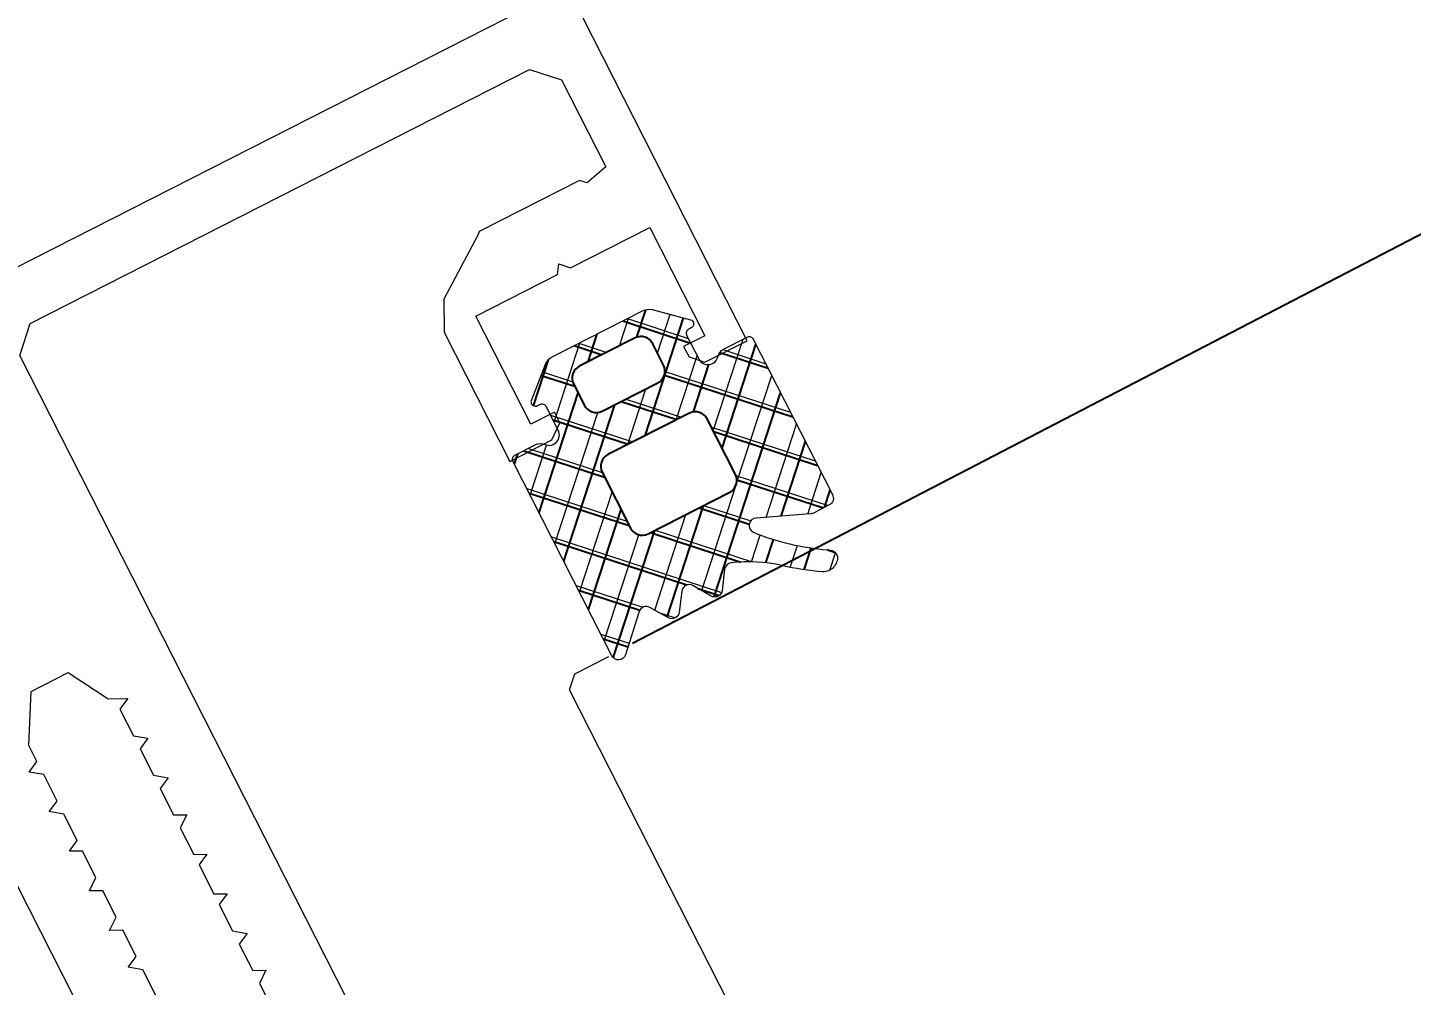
# Model space of a CAD drawing. Header units: millimetres. Extents: x -360149 to 682031, y -35655 to 209517.
# Drawn here: x 75851.7 to 75908.7, y 106513.6 to 106553.1 of the extents above; entities that cross this region are included whole.
import ezdxf
from ezdxf import colors
from ezdxf.entities.mleader import LeaderData, LeaderLine
from ezdxf.math import Vec2, Vec3

# ---------------------------------------------------------------- set-up
doc = ezdxf.new("R2010")
doc.units = ezdxf.units.MM
doc.header["$MEASUREMENT"] = 0
doc.linetypes.add('HIDDEN', pattern=[6, 4, -2])
doc.layers.get('0').update_dxf_attribs({"color": 250, "lineweight": 9})
for name, color, linetype, lineweight in [('АР_Окна', 4, 'Continuous', 0), ('АР_Отметки', 250, 'Continuous', 15), ('АР_Перегородки витражные', 152, 'Continuous', 13), ('АР_Сущ Несущая стена', 216, 'Continuous', 30), ('перекр 0.3', 181, 'Continuous', 30)]:
    doc.layers.add(name, color=color, linetype=linetype, lineweight=lineweight)
doc.layers.add('Тонкая', color=7, linetype='Continuous')
doc.styles.add('ISOCPEUR', font='isocpeur.ttf', dxfattribs={"width": 0.7})

# ---------------------------------------------------------------- blocks, each defined once
blk = doc.blocks.new('_DotSmall')
at = {"color": 0, "linetype": 'ByBlock', "const_width": 0.5}
blk.add_lwpolyline([(-0.0625, 0, 1), (0.0625, 0, 1)], format="xyb", close=True, dxfattribs=at)
blk = doc.blocks.new('стойка витр.')
h = blk.add_hatch()
h.set_pattern_fill('ANSI37', scale=0.5, angle=-69.23283665521843)
h.set_pattern_definition([(335.7671633447816, (-69115.31625940584, 318510.9409690977), (0.6515825639889636, 1.447617495164233), []), (65.76716334478155, (-69115.31625940584, 318510.9409690977), (-1.447617495164233, 0.6515825639889636), [])])
edge = h.paths.add_edge_path()
edge.add_line((-7.614656875375658, -25.62993601259222), (-7.273265914729564, -26.53020796886267))
edge.add_arc((-7.672138333263274, -26.68151659366696), 0.4266069692434679, -30.765631391378577, 20.77378547182468, ccw=False)
edge.add_arc((-6.938850257283542, -27.11794408495156), 0.4267278803339729, 149.2463648056786, 290.7703475873838)
edge.add_line((-6.787522688187892, -27.51693863464607), (-5.761497533734655, -27.12786096686614))
edge.add_arc((-5.826270069284272, -26.95688741173914), 0.1828317202082013, 290.7489596719217, 380.7853669983573)
edge.add_line((-5.655337706935825, -26.89200624793739), (-5.698566115868744, -26.77800989551906))
edge.add_arc((-5.527559815348082, -26.71316091253391), 0.1828894349380834, 65.75635340077491, 200.7677215485159, ccw=False)
edge.add_line((-5.452462167653721, -26.54640093915077), (-3.994188920449233, -27.29736676610628))
edge.add_arc((-4.339684557994865, -27.83227055815794), 0.6367804192296694, 19.809448943918426, 57.14148607166612, ccw=False)
edge.add_line((-3.740585688123247, -27.61647007986176), (-2.270775810728082, -31.49246202532231))
edge.add_arc((-2.862326952422118, -31.72816639327794), 0.6367804192285443, -15.60715938413449, 21.72487774361298, ccw=False)
edge.add_line((-2.249025291763246, -31.89948590572749), (-2.842686385673005, -33.42856309223862))
edge.add_arc((-3.009474684396633, -33.35352837480535), 0.1828894349365558, 200.7666051236535, 335.7779732896313, ccw=False)
edge.add_line((-3.180482248484623, -33.41837402567035), (-3.223710657359334, -33.30437767335388))
edge.add_arc((-3.394684212462365, -33.36915020895407), 0.1828317202037067, 20.74895968940122, 110.7853670142414)
edge.add_line((-3.459565376309911, -33.19821784662781), (-4.485590530792251, -33.58729551440774))
edge.add_arc((-4.334307311281267, -33.98630688185023), 0.4267278803335083, 110.7639791032461, 252.2879618854569)
edge.add_arc((-4.593835025358378, -34.79921876089735), 0.4266069692128739, 20.760541213745626, 72.2999580801698, ccw=False)
edge.add_line((-4.194927641627146, -34.64800234186259), (-3.805871961842058, -35.67396951244882))
edge.add_arc((-3.976804324152614, -35.73885067632053), 0.1828317201976034, -69.25104032001241, 20.78536702306718, ccw=False)
edge.add_line((-3.912031788582681, -35.9098242314285), (-10.63804850899032, -38.46038830642647))
edge.add_arc((-10.76198657700206, -38.18099989774544), 0.3056444463879536, 200.8460379983515, 293.92230867425997, ccw=False)
edge.add_line((-11.04762355046114, -38.2897659172595), (-11.3069940036512, -37.6057878035499))
edge.add_arc((-11.02280217192234, -37.49789568213767), 0.3039830703908278, 175.7219656777917, 200.7890354028728, ccw=False)
edge.add_line((-11.32593828623067, -37.47521963119652), (-11.26283276302274, -35.23454482450325))
edge.add_arc((-11.5667631736687, -35.21197449929495), 0.3047673113958011, 355.7529257944983, 510.3971654946409)
edge.add_arc((-3.085478140807247, -39.81161386289363), 9.95296756819478, 151.493160172311, 169.5799937381118)
edge.add_arc((-13.27454869620142, -38.00608067109534), 0.4002801790508524, 282.30928711923883, 359.2250395672268, ccw=False)
edge.add_arc((-13.15914824141406, -37.79549114656839), 0.6024183835459826, 172.8865217206561, 267.13931994465963, ccw=False)
edge.add_arc((-2.924576102079248, -39.73891867786803), 11.01872594919693, 160.6453850739864, 169.4469810176308, ccw=False)
edge.add_arc((-19.07760885644255, -34.09585671602533), 6.091684827120307, 340.9199566399376, 360.7754221413588)
edge.add_arc((-13.29124725463213, -34.01305259408502), 0.3047655738143686, 359.9316076928689, 436.4302022680961)
edge.add_line((-13.21974018984474, -33.71679460741143), (-14.0766899229202, -33.52020163946145))
edge.add_arc((-14.00514734915965, -33.22393144415915), 0.3047857747414494, 145.1100748207506, 256.424251871352, ccw=False)
edge.add_line((-14.2551486332959, -33.04959347808472), (-13.74402617113083, -32.33421562775766))
edge.add_arc((-13.99402745527389, -32.1598776616858), 0.3047857747455562, 325.1100748218798, 436.4242518702226)
edge.add_line((-13.92248488150653, -31.86360746638093), (-14.7794566025841, -31.6669565144839))
edge.add_arc((-14.7079140287954, -31.37068631918638), 0.3047857747434108, 145.1100748199116, 256.4242518659954, ccw=False)
edge.add_line((-14.95791531293071, -31.19634835310717), (-14.44679285076563, -30.48097050278011))
edge.add_arc((-14.69684457899481, -30.30662212908397), 0.3048331054870662, 325.1138936033488, 425.7589859189499)
edge.add_line((-14.57168746687239, -30.0286672415823), (-16.28069433249766, -29.27720980550657))
edge.add_arc((-16.15556139849932, -28.99925320327871), 0.3048247429148342, 110.79403674408451, 245.7632621299588, ccw=False)
edge.add_line((-16.26377712844987, -28.71428394233226), (-7.850470401957864, -25.52388481301023))
edge.add_arc((-7.785589238115906, -25.69481717533219), 0.1828317201977073, 20.785366643697614, 110.7853670130821, ccw=False)
edge = h.paths.add_edge_path(flags=16)
edge.add_line((-3.343847721320344, -31.0696095920357), (-4.256775251385989, -28.66215553430811))
edge.add_arc((-4.763091039367282, -28.8541548874382), 0.5414973949720253, 20.7671633452251, 110.7671633452251)
edge.add_line((-4.955090392497368, -28.34783909945691), (-5.880512773175724, -28.69876731990371))
edge.add_arc((-5.68851342006019, -29.20508310789228), 0.5414973949736688, 110.7671633435124, 200.7671633435124)
edge.add_line((-6.194829208048759, -29.39708246100781), (-5.281901677954011, -31.8045365187354))
edge.add_arc((-4.775585889972717, -31.61253716560532), 0.5414973949720253, 200.7671633452251, 290.7671633452251)
edge.add_line((-4.583586536842631, -32.11885295358661), (-3.658164156164275, -31.76792473313981))
edge.add_arc((-3.850163509294362, -31.26160894516579), 0.541497394965222, 290.7671633454981, 380.7671633454981)
edge = h.paths.add_edge_path(flags=16)
edge.add_line((-6.665125275787432, -32.97088079506648), (-8.003619441966293, -29.4411776089255))
edge.add_arc((-8.509935229947587, -29.63317696205559), 0.5414973949720253, 20.7671633452251, 110.7671633452251)
edge.add_line((-8.701934583077673, -29.12686117407429), (-11.1093675273587, -30.03978069775621))
edge.add_arc((-10.91736817424317, -30.54609648574478), 0.5414973949736688, 110.7671633435124, 200.7671633435124)
edge.add_line((-11.42368396223173, -30.73809583886032), (-10.08518979602377, -34.2677990250013))
edge.add_arc((-9.578874008042476, -34.07579967187121), 0.5414973949720253, 200.7671633452251, 290.7671633452251)
edge.add_line((-9.38687465491239, -34.5821154598525), (-6.979441710631363, -33.66919593617058))
edge.add_arc((-7.171441063761449, -33.16288014819656), 0.541497394965222, 290.7671633454981, 380.7671633454981)
at = {"lineweight": 0, "ltscale": 100, "transparency": 33554687}
for points in [[(-4.8720624113339, 3.563811556159635), (-32.68827406296623, -6.984337978748954)], [(-28.18751332900138, -8.537466511741513), (-27.04754980615689, -8.105182423096267), (-26.87849637278123, -7.51945380341931), (-26.47751006082399, -7.889018390778801), (-25.33748855406884, -7.456712314131437), (-25.28243147299509, -6.914212103321915), (-24.7675067926466, -7.240570269808813), (-23.62748528589145, -6.808264193168725), (-23.5724282048177, -6.265763982351928), (-23.05744554058765, -6.592100160843984), (-21.91748201774317, -6.159816072198737), (-21.86242493664031, -5.617315861389216), (-21.46149660859373, -5.986902436743549), (-20.32147510183859, -5.554596360096184), (-20.15236368455226, -4.968845752424386), (-19.75143535650568, -5.338432327778719), (-18.6114718336612, -4.906148239133472), (-18.44241840028553, -4.320419619456516), (-18.0414320883574, -4.689984206808731), (-17.35739599072258, -4.430591765623831), (-15.14439867439796, -4.764904394331097), (-14.53915697429329, -6.360969294146344), (-15.78927863537683, -7.87813783652382), (-15.87193323494284, -8.691881148712127), (-16.27286156296032, -8.322294573416002), (-17.41288306971546, -8.754600650063367), (-17.58193650312023, -9.340329269682115), (-17.9828648311377, -8.97074269438599), (-19.12288633789285, -9.403048771026079), (-19.29193977129762, -9.988777390644827), (-19.69292608322576, -9.61921280335082), (-20.83288960607024, -10.05149689199607), (-20.8879466871731, -10.59399710274738), (-21.40287136749248, -10.26763893631141), (-22.54295085812919, -10.6999670009609), (-22.59800793926115, -11.24246721171221), (-22.99893626727862, -10.87288063641608), (-24.25289614239591, -11.34839313392149), (-24.30795322352787, -11.89089334468008), (-24.70893953545601, -11.52132875738607), (-25.84896104221116, -11.95363483402616), (-26.01801447558682, -12.53936345364491), (-26.4189428036334, -12.16977687834878), (-27.55896431035944, -12.60208295499615), (-27.61402139149141, -13.14458316574746), (-28.12900405569235, -12.81824698731361), (-29.26896757853683, -13.25053107595886)], [(-29.14341260807123, -16.33238676948531), (-1.327200956468005, -5.784237234569446), (-0.06938087928574532, -6.350438765824947), (8.118987008783733, -27.94374036834779), (7.552865449426463, -29.20159644143132), (3.790811872313498, -30.62819989795389), (3.216969908826286, -29.80262791351561), (3.358505795680685, -29.48817839122057), (1.715760294842767, -25.15614305267809), (1.558535533695249, -25.08537510928727), (-0.902061547501944, -23.41060979175381), (-2.258247086545452, -23.27287612311193), (-7.844300284108613, -25.39115610946465), (-7.152623754285742, -27.21515572990756), (-6.480474312818842, -27.61228183979256), (-6.024430919787847, -27.43934621633525), (-6.413508587575052, -26.41332106186019), (-1.739484192192322, -24.64089033441996), (-0.3993375533900689, -28.17495120693638), (0.02910832117777318, -28.2732586849088), (-0.1831955090747215, -28.74493296838773), (1.113700732850702, -32.16493950470613), (-3.560323662532028, -33.93737023214635), (-3.906150933442404, -33.02539941386931), (-4.3621943264734, -33.19833503732661), (-4.645266100153094, -33.82723408192396), (-3.953589570330223, -35.65123370236688), (88.61521743849153, -0.5483364844694734)], [(-56.0608929025766, -41.98018508909445), (-55.7778211288678, -41.3512860444971), (-17.47126860445132, -26.8251079561378), (-16.84236955983215, -27.10817972981749), (-16.28037825660431, -28.59019029343472)]]:
    blk.add_lwpolyline(points, dxfattribs=at)
blk.add_lwpolyline([(63.8117502759269, 56.26367979055794), (85.07351613373612, 0.1949089383633691), (10.63088292890461, -28.03438542609365), (-10.63088292890461, 28.03438542610093)], close=True, dxfattribs=at)
at = {"color": 7, "lineweight": 0, "ltscale": 100, "transparency": 33554687}
blk.add_lwpolyline([(-7.614656875375658, -25.62993601259222), (-7.273265914729564, -26.53020796886267, -0.2287523810762611), (-7.305569090007339, -26.89973780277796, 0.7101639231358212), (-6.787522688187892, -27.51693863464607), (-5.761497533734655, -27.12786096686614, 0.4143996870914876), (-5.655337706935825, -26.89200624793739), (-5.698566115868744, -26.77800989551906, -0.6682503890445888), (-5.452462167653721, -26.54640093915077), (-3.994188920449233, -27.29736676610628, -0.1643479059441302), (-3.740585688123247, -27.61647007986176), (-2.270775810728082, -31.49246202532231, -0.1643479059441302), (-2.249025291763246, -31.89948590572749), (-2.842686385673005, -33.42856309223862, -0.6682503891596868), (-3.180482248484623, -33.41837402567035), (-3.223710657359334, -33.30437767335388, 0.4143996870833266), (-3.459565376309911, -33.19821784662781), (-4.485590530792251, -33.58729551440774, 0.7101639231391418), (-4.464132105349563, -34.39280682858953, -0.2287523810910513), (-4.194927641627146, -34.64800234186259), (-3.805871961842058, -35.67396951244882, -0.4143996871765861), (-3.912031788582681, -35.9098242314285), (-10.63804850899032, -38.46038830642647, -0.4300281847644905), (-11.04762355046114, -38.2897659172595), (-11.3069940036512, -37.6057878035499, -0.1098139781175365), (-11.32593828623067, -37.47521963119652), (-11.26283276302274, -35.23454482450325, 0.8000358277039689), (-11.83174935798161, -35.06142405519495, 0.07908294790216032), (-12.87430513065192, -38.01149454006372, -0.3488032577412263), (-13.18921346374555, -38.39715882165183, -0.4361245879823007), (-13.75692971088574, -37.72089072036033, -0.03842309887939363), (-13.32058396766661, -36.08715992321959, 0.08685322061285544), (-12.98648189794039, -34.01341638380836, 0.3467629046601076), (-13.21974018984474, -33.71679460741143), (-14.0766899229202, -33.52020163946145, -0.5278770357902526), (-14.2551486332959, -33.04959347808472), (-13.74402617113083, -32.33421562775766, 0.5278770357776507), (-13.92248488150653, -31.86360746638093), (-14.7794566025841, -31.6669565144839, -0.5278770357650493), (-14.95791531293071, -31.19634835310717), (-14.44679285076563, -30.48097050278011, 0.4697389635461835), (-14.57168746687239, -30.0286672415823), (-16.28069433249766, -29.27720980550657, -0.667984424932516), (-16.26377712844987, -28.71428394233226), (-7.850470401957864, -25.52388481301023, -0.4142135642613711)], format="xyb", close=True, dxfattribs=at)
at = {"color": 7}
for points in [[(-3.343847721320344, -31.0696095920357), (-4.256775251385989, -28.66215553430811, 0.414213562373095), (-4.955090392497368, -28.34783909945691), (-5.880512773175724, -28.69876731990371, 0.414213562373095), (-6.194829208048759, -29.39708246100781), (-5.281901677954011, -31.8045365187354, 0.414213562373095), (-4.583586536842631, -32.11885295358661), (-3.658164156164275, -31.76792473313981, 0.414213562373095)], [(-6.665125275787432, -32.97088079506648), (-8.003619441966293, -29.4411776089255, 0.414213562373095), (-8.701934583077673, -29.12686117407429), (-11.1093675273587, -30.03978069775621, 0.414213562373095), (-11.42368396223173, -30.73809583886032), (-10.08518979602377, -34.2677990250013, 0.414213562373095), (-9.38687465491239, -34.5821154598525), (-6.979441710631363, -33.66919593617058, 0.414213562373095)]]:
    blk.add_lwpolyline(points, format="xyb", close=True, dxfattribs=at)
blk = doc.blocks.new('A$Cf7573d2c')
h = blk.add_hatch()
h.set_pattern_fill('ANSI37', color=5, scale=0.4999999999999999, angle=11.05056813833426)
h.set_pattern_definition([(56.05056813833426, (-325577.5326109263, -14427.20117750167), (-1.316880116997287, 0.8865568269756945), []), (146.0505681383342, (-325577.5326109263, -14427.20117750167), (-0.8865568269756945, -1.316880116997287), [])])
edge = h.paths.add_edge_path()
edge.add_line((53.15568665240426, -71.84455999218335), (54.10066208685748, -71.66000969718152))
edge.add_arc((54.18248049125657, -72.07869723569522), 0.4266069692410905, 49.51777340105292, 101.05719026425612, ccw=False)
edge.add_arc((54.73640786875238, -71.42958644543106), 0.4267278803678288, 229.5297695967836, 371.0537523784885)
edge.add_line((55.15521898376755, -71.34776998117741), (54.94489004521165, -70.27079700716422))
edge.add_arc((54.76543719321895, -70.30578431646067), 0.1828317201694488, 11.03236445595228, 101.0687717823854)
edge.add_line((54.7303358616773, -70.12635373260127), (54.61067896033637, -70.14972229399427))
edge.add_arc((54.57562182683224, -69.97022426391564), 0.1828894349371679, 146.0397581948859, 281.0511263426278, ccw=False)
edge.add_line((54.42392868350726, -69.86805902677588), (55.41024150652811, -68.55744941602461))
edge.add_arc((55.87916092157176, -68.98826710893277), 0.6367804192400961, 100.09285373580963, 137.4248908635569, ccw=False)
edge.add_line((55.7675690172473, -68.36134083797515), (59.83602538472041, -67.56678597940481))
edge.add_arc((59.96850951681367, -68.18963207348673), 0.6367804191160473, 64.67624540846452, 102.00828253621182, ccw=False)
edge.add_line((60.24088129645679, -67.61404288333142), (61.64782822388224, -68.45725749440317))
edge.add_arc((61.54572023362346, -68.6089891777656), 0.1828894349345614, -78.94999008860498, 56.06137807737059, ccw=False)
edge.add_line((61.58077386952937, -68.78848789090989), (61.46111696830485, -68.81185645227379))
edge.add_arc((61.49610427769884, -68.9913093042758), 0.1828317201972567, 101.0323644853947, 191.0687718102334)
edge.add_line((61.31667369382922, -69.02641063591), (61.5270026322687, -70.10338360995229))
edge.add_arc((61.94582283864131, -70.02161369747758), 0.4267278803313772, 191.0473838963396, 332.5713666785517)
edge.add_arc((62.70327143611815, -70.41461748833981), 0.4266069692042858, 101.04394600933591, 152.5833628757599, ccw=False)
edge.add_line((62.62154981598724, -69.99591104824503), (63.69846192700788, -69.78559399610094))
edge.add_arc((63.73356325865052, -69.96502457996553), 0.1828317201939337, 11.032364470050595, 101.06877181313263, ccw=False)
edge.add_line((63.91301611065865, -69.93003727062023), (65.29180877562612, -76.99003789461858))
edge.add_arc((64.99551066640528, -77.06504428161418), 0.3056444464046082, -78.87055721437832, 14.2057134615319, ccw=False)
edge.add_line((65.05450805288274, -77.3649406570621), (64.33656664565206, -77.50515202515817))
edge.add_arc((64.27818671723436, -77.20682755241624), 0.3039830703818922, 256.0053704728485, 281.07244019792967, ccw=False)
edge.add_line((64.2046742036473, -77.50178791827057), (62.00679334101733, -77.0614180622797))
edge.add_arc((61.93325097918449, -77.35717917385819), 0.3047673114133029, 76.03633058298668, 230.6805702831305)
edge.add_arc((67.89833459834982, -69.77386489183748), 9.952967568197614, 231.7765649659958, 249.8633985317965)
edge.add_arc((64.39904336975559, -79.51204078812538), 0.4002801790500968, 2.592691911632528, 79.50844435962068, ccw=False)
edge.add_arc((64.21095152774018, -79.36275357584572), 0.6024183835098907, 253.1699265163699, 347.42272474037384, ccw=False)
edge.add_arc((67.8538384741732, -69.6030019325488), 11.01872594909504, 240.92878986685412, 249.7303858104985, ccw=False)
edge.add_arc((59.56550229921984, -84.57190633206682), 6.091684827287554, 61.20336143423747, 81.05882693565867)
edge.add_arc((60.46047847562673, -78.85457699437922), 0.304765573773833, 80.21501248920164, 156.7136070644281)
edge.add_line((60.18053901626263, -78.73409482122224), (59.84213466581423, -79.54557133703202))
edge.add_arc((59.56218916597427, -79.42505210376291), 0.3047857747146659, 225.3934796143645, 336.7076566649676, ccw=False)
edge.add_line((59.34815820830408, -79.64204315801908), (58.72930734895635, -79.01751513300405))
edge.add_arc((58.51527639129254, -79.23450618727465), 0.3047857747204647, 45.39347961712065, 156.7076566654629)
edge.add_line((58.23533089144621, -79.11398695400567), (57.89686567790341, -79.92547535613994))
edge.add_arc((57.61692017800742, -79.8049561228095), 0.3047857747903789, 225.3934796124579, 336.70765665854196, ccw=False)
edge.add_line((57.40288922027685, -80.02194717711245), (56.78403836104553, -79.39741915209743))
edge.add_arc((56.56998863134884, -79.6144581702775), 0.3048331054787136, 45.39729839756555, 146.0423907131674)
edge.add_line((56.31714448623825, -79.44418468297226), (55.28802957176231, -81.0018480734143))
edge.add_arc((55.03517965588581, -80.83159812799333), 0.3048247428844842, 191.0774415371329, 326.04666692300657, ccw=False)
edge.add_line((54.73603428946808, -80.89016581213218), (53.01135739893652, -72.0590919078968))
edge.add_arc((53.19078798283557, -72.02399057630869), 0.1828317202172855, 101.06877142490288, 191.0687717942894, ccw=False)
edge = h.paths.add_edge_path(flags=16)
edge.add_line((59.23813135258388, -68.55309740688244), (56.71113389532547, -69.04661089844012))
edge.add_arc((56.81492556333978, -69.57806806363078), 0.5414973949906723, 101.0505681359266, 191.0505681359267)
edge.add_line((56.28346839814913, -69.68185973164509), (56.47317437781021, -70.65323444815294))
edge.add_arc((57.00463154293539, -70.54944278017501), 0.5414973949194297, 191.0505681334767, 281.0505681334768)
edge.add_line((57.10842321091332, -71.08089994530019), (59.63542066817172, -70.58738645372796))
edge.add_arc((59.53162900015741, -70.0559292885373), 0.5414973949906723, 281.0505681359267, 371.0505681359267)
edge.add_line((60.06308616534807, -69.95213762052299), (59.8733801858034, -68.98076290400058))
edge.add_arc((59.34192302063457, -69.08455457205127), 0.5414973949762222, 11.05056814014731, 101.0505681401473)
edge = h.paths.add_edge_path(flags=16)
edge.add_line((60.55157991347369, -72.1476167988294), (56.84660745610017, -72.87118456036842))
edge.add_arc((56.95039912417269, -73.40264172550087), 0.5414973949447008, 101.0505681431519, 191.0505681431519)
edge.add_line((56.41894195904024, -73.50643339357339), (56.91245112242177, -76.03340868896339))
edge.add_arc((57.44390828760515, -75.92961702092725), 0.541497394987715, 191.050568138341, 281.050568138341)
edge.add_line((57.54769995564129, -76.46107418611064), (61.25267241301481, -75.73750642454252))
edge.add_arc((61.14888074494229, -75.20604925941007), 0.5414973949447008, 281.0505681431519, 371.0505681431519)
edge.add_line((61.68033791007474, -75.10225759133755), (61.18682874669321, -72.57528229594755))
edge.add_arc((60.65537158152438, -72.67907396399823), 0.5414973949762222, 11.05056814014731, 101.0505681401473)
at = {"color": 5, "lineweight": 0, "ltscale": 100, "transparency": 33554687}
for points in [[(24.84361533320043, -64.21413804324402), (30.5457701429259, -93.41157833833131)], [(32.83623378630728, -89.23751176930091), (32.60254817281384, -88.04094275718671), (32.05375402071513, -87.7754581853078), (32.48569347965531, -87.44259738799883), (32.25199597980827, -86.24596751274657), (31.72657038911711, -86.10013984210673), (32.13515317311976, -85.64768300669675), (31.90145567327272, -84.4510531314445), (31.37603008258156, -84.3052254607901), (31.78460098023061, -83.85270776228572), (31.55091536673717, -82.65613875015697), (31.0254897759296, -82.51031107948802), (31.4574411213398, -82.17751114530256), (31.22374362149276, -80.9808812700503), (30.67493758304045, -80.71533583504788), (31.10688892833423, -80.38253590086242), (30.87320331484079, -79.18596688874823), (30.3244091628585, -78.92048231686931), (30.75634862179868, -78.58762151958945), (30.61612536734901, -77.8696192491625), (31.31914049666375, -75.74479177764442), (32.99445883987937, -75.41760814606096), (34.2788739084499, -76.90585627224937), (35.06699374923483, -77.12466458456765), (34.63504240394104, -77.45746451872401), (34.86873990378808, -78.65409439397627), (35.41753405577037, -78.91957896586973), (34.98558271059301, -79.25237890004064), (35.21928021044005, -80.44900877527834), (35.76807436242234, -80.71449334718636), (35.33613490348216, -81.04735414448078), (35.5698205169756, -82.24392315659497), (36.09524610766675, -82.38975082726392), (35.68666332366411, -82.8422076626448), (35.92037270986475, -84.03889840100601), (36.44579830055591, -84.18472607170406), (36.01384695526212, -84.51752600586042), (36.27090113016311, -85.83375191917003), (36.79632672073785, -85.97957958988263), (36.36438726191409, -86.3124403871625), (36.59808476176113, -87.50907026241475), (37.14687891374342, -87.77455483427912), (36.71492756844964, -88.10735476847913), (36.94862506829668, -89.30398464370228), (37.47405065898784, -89.44981231440033), (37.06547976133879, -89.90233001289016), (37.29916537483223, -91.09889902500436)], [(40.35800122097135, -91.49528498963627), (34.65584641124588, -62.29784469456354), (35.42621399322525, -61.15362910773547), (58.09174236247782, -56.72713314443536), (59.23600692604668, -57.49742797698127), (60.00720510957763, -61.44628830635338), (59.09662615950219, -61.87256248592166), (58.81057523435447, -61.67998580618587), (54.2634303990053, -62.56802679647808), (54.16714205907192, -62.71105225903739), (52.10111491696443, -64.85369285246998), (51.73646704759449, -66.1671774207789), (52.88157409906853, -72.03060903266305), (54.79614538163878, -71.65670016474905), (55.30101650545839, -71.06121786679432), (55.20753037370741, -70.58252939883096), (54.13055739959236, -70.79285833732865), (53.17241072526667, -65.88674279826228), (56.88195725227706, -65.16228173740092), (57.05116537061986, -64.75657391108689), (57.48024175828323, -65.04543893066875), (61.07007052085828, -64.34435831751034), (62.02821719518397, -69.25047385657672), (61.07096198550425, -69.43742234735691), (61.16444811725523, -69.91611081532028), (61.73654996755067, -70.30126417477732), (63.65112125000451, -69.92735530684877), (44.67507682216819, 27.23800458030018)], [(61.09487798134796, -122.3553278650652), (60.52277613105252, -121.9701745055936), (52.67016501864418, -81.76148993524839), (53.05531837814488, -81.18938808498206), (54.61091895704158, -80.88558490110154)]]:
    blk.add_lwpolyline(points, dxfattribs=at)
blk.add_lwpolyline([(-15.50815186044201, 12.37879323330708), (43.34474334609695, 23.8725514558173), (58.60503199696541, -54.26656991802156), (-0.247863209573552, -65.76032814054633)], close=True, dxfattribs=at)
blk.add_lwpolyline([(53.15568665240426, -71.84455999218335), (54.10066208685748, -71.66000969718152, -0.2287523810762611), (54.45943891291972, -71.75421682199521, 0.7101639231358212), (55.15521898376755, -71.34776998117741), (54.94489004521165, -70.27079700716422, 0.4143996870914876), (54.7303358616773, -70.12635373260127), (54.61067896033637, -70.14972229399427, -0.6682503890445888), (54.42392868350726, -69.86805902677588), (55.41024150652811, -68.55744941602461, -0.1643479059441302), (55.7675690172473, -68.36134083797515), (59.83602538472041, -67.56678597940481, -0.1643479059441302), (60.24088129645679, -67.61404288333142), (61.64782822388224, -68.45725749440317, -0.6682503891596868), (61.58077386952937, -68.78848789090989), (61.46111696830485, -68.81185645227379, 0.4143996870833266), (61.31667369382922, -69.02641063591), (61.5270026322687, -70.10338360995229, 0.7101639231391418), (62.32458022865467, -70.21818308309594, -0.2287523810910513), (62.62154981598724, -69.99591104824503), (63.69846192700788, -69.78559399610094, -0.4143996871765861), (63.91301611065865, -69.93003727062023), (65.29180877562612, -76.99003789461858, -0.4300281847644905), (65.05450805288274, -77.3649406570621), (64.33656664565206, -77.50515202515817, -0.1098139781175365), (64.2046742036473, -77.50178791827057), (62.00679334101733, -77.0614180622797, 0.8000358277039689), (61.74013722792733, -77.5929549003049, 0.07908294790216032), (64.47193063155282, -79.11845259113761, -0.3488032577412263), (64.79891380108893, -79.49393388652243, -0.4361245879823007), (64.03653078118805, -79.93936896929517, -0.03842309887939363), (62.49988066009246, -79.23355006161728, 0.08685322061285544), (60.51227378088515, -78.554245009218, 0.3467629046601076), (60.18053901626263, -78.73409482122224), (59.84213466581423, -79.54557133703202, -0.5278770357902526), (59.34815820830408, -79.64204315801908), (58.72930734895635, -79.01751513300405, 0.5278770357776507), (58.23533089144621, -79.11398695400567), (57.89686567790341, -79.92547535613994, -0.5278770357650493), (57.40288922027685, -80.02194717711245), (56.78403836104553, -79.39741915209743, 0.4697389635461835), (56.31714448623825, -79.44418468297226), (55.28802957176231, -81.0018480734143, -0.667984424932516), (54.73603428946808, -80.89016581213218), (53.01135739893652, -72.0590919078968, -0.4142135642613711)], format="xyb", close=True, dxfattribs=at)
at = {"color": 5}
for points in [[(59.23813135258388, -68.55309740688244), (56.71113389532547, -69.04661089844012, 0.414213562373095), (56.28346839814913, -69.68185973164509), (56.47317437781021, -70.65323444815294, 0.414213562373095), (57.10842321091332, -71.08089994530019), (59.63542066817172, -70.58738645372796, 0.414213562373095), (60.06308616534807, -69.95213762052299), (59.8733801858034, -68.98076290400058, 0.414213562373095)], [(60.55157991347369, -72.1476167988294), (56.84660745610017, -72.87118456036842, 0.414213562373095), (56.41894195904024, -73.50643339357339), (56.91245112242177, -76.03340868896339, 0.414213562373095), (57.54769995564129, -76.46107418611064), (61.25267241301481, -75.73750642454252, 0.414213562373095), (61.68033791007474, -75.10225759133755), (61.18682874669321, -72.57528229594755, 0.414213562373095)]]:
    blk.add_lwpolyline(points, format="xyb", close=True, dxfattribs=at)
at = {"layer": 'АР_Перегородки витражные', "rotation": 80.28340479355269}
blk.add_blockref('стойка витр.', (29.17858439369593, -60.01344902928395), dxfattribs=at)
blk = doc.blocks.new('A$Cd39b9c29')
at = {"color": 5, "ltscale": 150}
blk.add_line((2712.926967529347, -4791.11572777346), (270.4657992816065, -6064.22978647679), dxfattribs=at)
at = {"color": 241, "ltscale": 100, "true_color": 0xf7abae, "rotation": 15.99619938090556}
blk.add_blockref('A$Cf7573d2c', (194.7143770353869, -6002.058359785675), dxfattribs=at)
blk = doc.blocks.new('A$Cec9b444d')
at = {"layer": 'Тонкая', "ltscale": 100, "rotation": 359.8999999999999}
blk.add_blockref('A$Cd39b9c29', (-19.13216614062549, 2.909131854816223), dxfattribs=at)

msp = doc.modelspace()

# ---------------------------------------------------------------- linework, layer by layer
at = {"layer": 'АР_Сущ Несущая стена', "lineweight": 18, "ltscale": 100}
msp.add_arc((72770.17612167158, 115484.9159482658), 9778.654617052323, 272.5925479651556, 356.6353913737287, dxfattribs=at)
at = {"layer": 'перекр 0.3', "color": 7, "linetype": 'HIDDEN', "lineweight": 5, "ltscale": 50}
for centre, end in [((72762.50869917653, 115502.9055754673), 356.2887310665424), ((72762.50869917654, 115502.9055754673), 356.2887310664614)]:
    msp.add_arc(centre, 9144.28346907419, 272.8206375183279, end, dxfattribs=at)

# ---------------------------------------------------------------- block references
at = {"layer": 'АР_Окна', "ltscale": 100}
msp.add_blockref('A$Cec9b444d', (75635.8984255197, 112589.4983117845), dxfattribs=at)

# ---------------------------------------------------------------- leaders
at = {"layer": 'АР_Отметки'}
ml = msp.add_multileader_mtext('Standard', dxfattribs=at)
ml.set_content('Л.4', color=256, style='ISOCPEUR')
ml.set_leader_properties(color=256, linetype='Continuous', lineweight=-1)
ml.set_arrow_properties(name='DOTSMALL')
ml.build(insert=Vec2(0, 0))
ml.multileader.update_dxf_attribs({"has_text_frame": 1, "text_left_attachment_type": 4, "text_right_attachment_type": 4, "dogleg_length": 100, "arrow_head_size": 180})
ctx = ml.context
ctx.base_point, ctx.char_height, ctx.arrow_head_size, ctx.landing_gap_size, ctx.plane_origin = Vec3(82551.88361877995, 129862.5586691831), 250, 180, 50, Vec3(110672.3311237746, 117704.8992180973)
ctx.left_attachment, ctx.right_attachment = 4, 4
notes = []
notes.append((ctx, [(0, (0, 0, 0), (0, 0), (1, 0), 1, [])]))
ctx.mtext.insert, ctx.mtext.width, ctx.mtext.line_spacing_style, ctx.mtext.flow_direction = Vec3(82601.88361877995, 130195.8920025164), 852.6970314602484, 2, 5
ml = msp.add_multileader_mtext('Standard', dxfattribs=at)
ml.set_content('Л.4', color=256, style='ISOCPEUR')
ml.set_leader_properties(color=256, linetype='Continuous', lineweight=-1)
ml.set_arrow_properties(name='DOTSMALL')
ml.build(insert=Vec2(0, 0))
ml.multileader.update_dxf_attribs({"has_text_frame": 1, "text_left_attachment_type": 4, "text_right_attachment_type": 4, "dogleg_length": 100, "arrow_head_size": 180})
ctx = ml.context
ctx.base_point, ctx.char_height, ctx.arrow_head_size, ctx.landing_gap_size, ctx.plane_origin = Vec3(492034.935902789, 129862.5586691835), 250, 180, 50, Vec3(520155.3834077836, 117704.8992180977)
ctx.left_attachment, ctx.right_attachment = 4, 4
notes.append((ctx, [(0, (0, 0, 0), (0, 0), (1, 0), 1, [])]))
ctx.mtext.insert, ctx.mtext.width, ctx.mtext.line_spacing_style, ctx.mtext.flow_direction = Vec3(492084.935902789, 130195.8920025169), 852.6970314602484, 2, 5
ml = msp.add_multileader_mtext('Standard', dxfattribs=at)
ml.set_content('Л.4', color=256, style='ISOCPEUR')
ml.set_leader_properties(color=256, linetype='Continuous', lineweight=-1)
ml.set_arrow_properties(name='DOTSMALL')
ml.build(insert=Vec2(0, 0))
ml.multileader.update_dxf_attribs({"has_text_frame": 1, "text_left_attachment_type": 4, "text_right_attachment_type": 4, "dogleg_length": 100, "arrow_head_size": 180})
ctx = ml.context
ctx.base_point, ctx.char_height, ctx.arrow_head_size, ctx.landing_gap_size, ctx.plane_origin = Vec3(219490.0396342473, 129862.5586691831), 250, 180, 50, Vec3(247610.4871392419, 117704.8992180973)
ctx.left_attachment, ctx.right_attachment = 4, 4
notes.append((ctx, [(0, (0, 0, 0), (0, 0), (1, 0), 1, [])]))
ctx.mtext.insert, ctx.mtext.width, ctx.mtext.line_spacing_style, ctx.mtext.flow_direction = Vec3(219540.0396342473, 130195.8920025164), 852.6970314602484, 2, 5
ml = msp.add_multileader_mtext('Standard', dxfattribs=at)
ml.set_content('+13,200', color=256, style='ISOCPEUR')
ml.set_leader_properties(color=256, linetype='Continuous', lineweight=-1)
ml.set_arrow_properties(name='DOTSMALL')
ml.build(insert=Vec2(0, 0))
ml.multileader.update_dxf_attribs({"has_text_frame": 1, "text_left_attachment_type": 4, "text_right_attachment_type": 4, "dogleg_length": 100, "arrow_head_size": 180})
ctx = ml.context
ctx.base_point, ctx.char_height, ctx.arrow_head_size, ctx.landing_gap_size, ctx.plane_origin = Vec3(224688.9523004238, 129360.2024237192), 250, 180, 50, Vec3(225232.2334993228, 130163.1591693202)
ctx.left_attachment, ctx.right_attachment = 4, 4
notes.append((ctx, [(0, (0, 0, 0), (0, 0), (1, 0), 1, [])]))
ctx.mtext.insert, ctx.mtext.width, ctx.mtext.line_spacing_style, ctx.mtext.flow_direction = Vec3(224738.9523004238, 129693.5357570526), 852.6970314602484, 2, 5
ml = msp.add_multileader_mtext('Standard', dxfattribs=at)
ml.set_content('+8,400', color=256, style='ISOCPEUR')
ml.set_leader_properties(color=256, linetype='Continuous', lineweight=-1)
ml.set_arrow_properties(name='DOTSMALL')
ml.build(insert=Vec2(0, 0))
ml.multileader.update_dxf_attribs({"has_text_frame": 1, "text_left_attachment_type": 4, "text_right_attachment_type": 4, "dogleg_length": 100, "arrow_head_size": 180})
ctx = ml.context
ctx.base_point, ctx.char_height, ctx.arrow_head_size, ctx.landing_gap_size, ctx.plane_origin = Vec3(82370.95230042376, 129105.2024237192), 250, 180, 50, Vec3(82914.23349932279, 129908.1591693202)
ctx.left_attachment, ctx.right_attachment = 4, 4
notes.append((ctx, [(0, (0, 0, 0), (0, 0), (1, 0), 1, [])]))
ctx.mtext.insert, ctx.mtext.width, ctx.mtext.line_spacing_style, ctx.mtext.flow_direction = Vec3(82420.95230042376, 129438.5357570526), 852.6970314602484, 2, 5
ml = msp.add_multileader_mtext('Standard', dxfattribs=at)
ml.set_content('+7,050', color=256, style='ISOCPEUR')
ml.set_leader_properties(color=256, linetype='Continuous', lineweight=-1)
ml.set_arrow_properties(name='DOTSMALL')
ml.build(insert=Vec2(0, 0))
ml.multileader.update_dxf_attribs({"has_text_frame": 1, "text_left_attachment_type": 4, "text_right_attachment_type": 4, "dogleg_length": 100, "arrow_head_size": 180})
ctx = ml.context
ctx.base_point, ctx.char_height, ctx.arrow_head_size, ctx.landing_gap_size, ctx.plane_origin = Vec3(87665.16278836317, 129033.3647259978), 250, 180, 50, Vec3(87583.76933851396, 127765.8005338676)
ctx.left_attachment, ctx.right_attachment = 4, 4
notes.append((ctx, [(0, (0, 0, 0), (0, 0), (1, 0), 1, [])]))
ctx.mtext.insert, ctx.mtext.width, ctx.mtext.line_spacing_style, ctx.mtext.flow_direction = Vec3(87715.16278836317, 129366.6980593312), 852.6970314602484, 2, 5
ml = msp.add_multileader_mtext('Standard', dxfattribs=at)
ml.set_content('+6,300', color=256, style='ISOCPEUR')
ml.set_leader_properties(color=256, linetype='Continuous', lineweight=-1)
ml.set_arrow_properties(name='DOTSMALL')
ml.build(insert=Vec2(0, 0))
ml.multileader.update_dxf_attribs({"has_text_frame": 1, "text_left_attachment_type": 4, "text_right_attachment_type": 4, "dogleg_length": 100, "arrow_head_size": 180})
ctx = ml.context
ctx.base_point, ctx.char_height, ctx.arrow_head_size, ctx.landing_gap_size, ctx.plane_origin = Vec3(113829.7447478375, 126453.1384298479), 250, 180, 50, Vec3(122173.5671173736, 124212.2258155168)
ctx.left_attachment, ctx.right_attachment = 4, 4
notes.append((ctx, [(0, (0, 0, 0), (0, 0), (1, 0), 1, [])]))
ctx.mtext.insert, ctx.mtext.width, ctx.mtext.line_spacing_style, ctx.mtext.flow_direction = Vec3(113879.7447478375, 126786.4717631813), 852.6970314602484, 2, 5
ml = msp.add_multileader_mtext('Standard', dxfattribs=at)
ml.set_content('Л.5', color=256, style='ISOCPEUR')
ml.set_leader_properties(color=256, linetype='Continuous', lineweight=-1)
ml.set_arrow_properties(name='DOTSMALL')
ml.build(insert=Vec2(0, 0))
ml.multileader.update_dxf_attribs({"has_text_frame": 1, "text_left_attachment_type": 4, "text_right_attachment_type": 4, "dogleg_length": 100, "arrow_head_size": 180})
ctx = ml.context
ctx.base_point, ctx.char_height, ctx.arrow_head_size, ctx.landing_gap_size, ctx.plane_origin = Vec3(112375.7815591844, 126435.237933181), 250, 180, 50, Vec3(138158.6476285871, 112714.6362037459)
ctx.left_attachment, ctx.right_attachment = 4, 4
notes.append((ctx, [(0, (0, 0, 0), (0, 0), (1, 0), 1, [])]))
ctx.mtext.insert, ctx.mtext.width, ctx.mtext.line_spacing_style, ctx.mtext.flow_direction = Vec3(112425.7815591844, 126768.5712665144), 852.6970314602484, 2, 5
ml = msp.add_multileader_mtext('Standard', dxfattribs=at)
ml.set_content('+8,400', color=256, style='ISOCPEUR')
ml.set_leader_properties(color=256, linetype='Continuous', lineweight=-1)
ml.set_arrow_properties(name='DOTSMALL')
ml.build(insert=Vec2(0, 0))
ml.multileader.update_dxf_attribs({"has_text_frame": 1, "text_left_attachment_type": 4, "text_right_attachment_type": 4, "dogleg_length": 100, "arrow_head_size": 180})
ctx = ml.context
ctx.base_point, ctx.char_height, ctx.arrow_head_size, ctx.landing_gap_size, ctx.plane_origin = Vec3(113171.9531570631, 119660.7644372326), 250, 180, 50, Vec3(117140.1386928709, 126539.5102048671)
ctx.left_attachment, ctx.right_attachment = 4, 4
notes.append((ctx, [(0, (0, 0, 0), (0, 0), (1, 0), 1, [])]))
ctx.mtext.insert, ctx.mtext.width, ctx.mtext.line_spacing_style, ctx.mtext.flow_direction = Vec3(113221.9531570631, 119994.0977705659), 852.6970314602484, 2, 5
ml = msp.add_multileader_mtext('Standard', dxfattribs=at)
ml.set_content('+8,400', color=256, style='ISOCPEUR')
ml.set_leader_properties(color=256, linetype='Continuous', lineweight=-1)
ml.set_arrow_properties(name='DOTSMALL')
ml.build(insert=Vec2(0, 0))
ml.multileader.update_dxf_attribs({"has_text_frame": 1, "text_left_attachment_type": 4, "text_right_attachment_type": 4, "dogleg_length": 100, "arrow_head_size": 180})
ctx = ml.context
ctx.base_point, ctx.char_height, ctx.arrow_head_size, ctx.landing_gap_size, ctx.plane_origin = Vec3(85630.60409362851, 118954.6131159311), 250, 180, 50, Vec3(85857.8806298783, 118747.4473238165)
ctx.left_attachment, ctx.right_attachment = 4, 4
notes.append((ctx, [(0, (0, 0, 0), (0, 0), (1, 0), 1, [])]))
ctx.mtext.insert, ctx.mtext.width, ctx.mtext.line_spacing_style, ctx.mtext.flow_direction = Vec3(85680.60409362851, 119287.9464492645), 852.6970314602484, 2, 5
for ctx, leaders in notes:
    for number, flags, end, landing, length, lines in leaders:
        leader = LeaderData()
        leader.index, (leader.has_last_leader_line, leader.has_dogleg_vector, leader.attachment_direction) = number, flags
        leader.last_leader_point, leader.dogleg_vector, leader.dogleg_length = Vec3(end), Vec3(landing), length
        for number, points, colour, breaks in lines:
            line = LeaderLine()
            line.index, line.vertices, line.color, line.breaks = number, Vec3.list(points), colors.encode_raw_color(colour), breaks
            leader.lines.append(line)
        ctx.leaders.append(leader)

doc.saveas('drawing.dxf')
